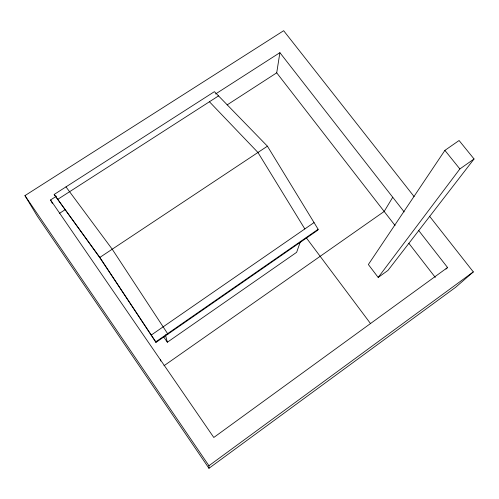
<?xml version="1.0" encoding="UTF-8"?>
<svg xmlns="http://www.w3.org/2000/svg" width="499" height="499" viewBox="0 0 499 499"><rect width="100%" height="100%" fill="white"/><g stroke="black" fill="none" stroke-linecap="round" stroke-linejoin="round"><path stroke-width="0.75" d="M395.065 225.511L276.714 72.829L279.889 52.663L215.58 93.968M300.454 241.447L296.643 252.313L167.352 342.233L163.373 336.482M318.137 229.278L317.769 230.189L155.975 342.414L100.224 258.295L54.179 194.454L214.408 91.654L267.42 146.188L318.137 229.278L155.788 341.852L155.975 342.414M392.738 197.261L384.174 211.464L163.978 365.748M444.902 150.374L368.362 264.52L378.186 277.438L387.966 270.427L474.05 158.975L459.08 140.512L444.902 150.374L459.86 168.955L378.186 277.438M445.95 269.111L447.566 267.52L418.48 230.251M429.514 216.192L473.32 271.899L455.681 287.262L208.962 468.293L37.219 216.011L24.95 195.614L283.663 30.707L414.114 196.606M208.962 468.293L208.944 465.723L473.32 271.899M447.566 267.52L213.797 437.473L50.555 199.968L56.449 196.182M459.86 168.955L474.05 158.975M151.278 335.047L314.046 222.573M54.179 194.454L99.837 257.428L267.42 146.188M59.375 213.429L65.25 209.624M227.126 104.909L276.714 72.829M57.728 199.351L218.537 95.902M209.43 101.765L257.946 152.476L304.833 228.935M279.889 52.663L404.178 211.919M408.793 243.225L435.303 277.425M306.18 237.643L370.539 323.583M65.993 186.876L112.219 249.207L167.913 334.124M24.95 195.614L208.944 465.723M99.837 257.428L155.788 341.852M50.555 199.968L52.345 203.374M160.291 359.623L160.772 361.026M165.4 334.792L167.352 342.233"/></g></svg>
